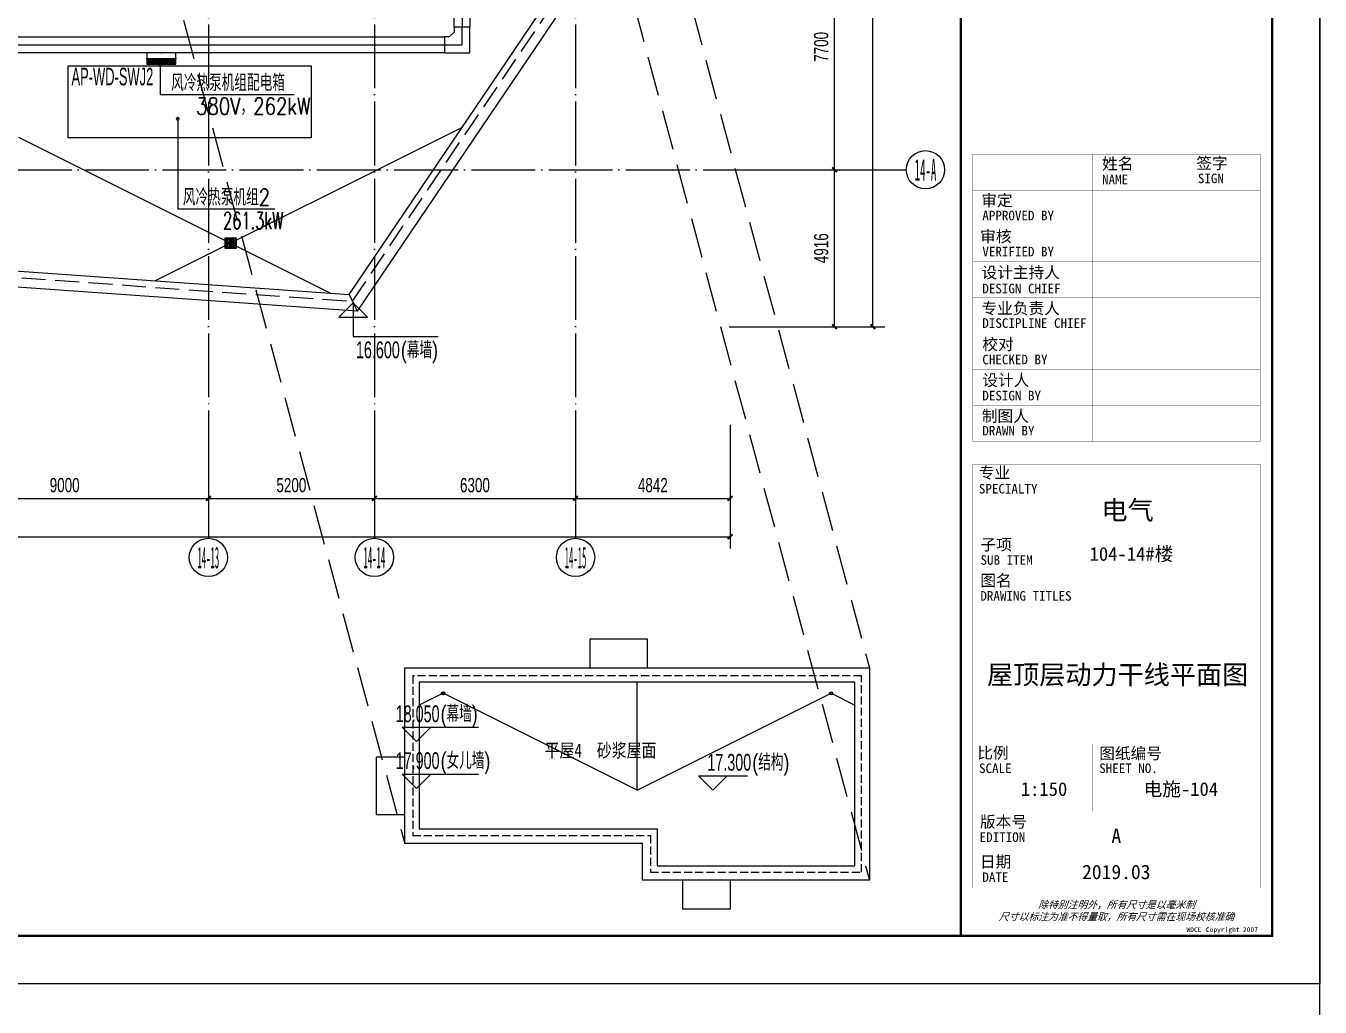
# Model space of a CAD drawing. Extents: x -233336 to 840473, y -28113 to 330904.
# Drawn here: x 98686 to 139220, y 241067 to 271808 of the extents above; entities that cross this region are included whole.
import ezdxf
from ezdxf.enums import TextEntityAlignment as Align
from ezdxf.xclip import XClip

# ---------------------------------------------------------------- set-up
doc = ezdxf.new("R2010")
doc.units = 0
doc.header["$LTSCALE"] = 1000
doc.header["$XCLIPFRAME"] = 2
for name, pattern in [('104-14# 核心筒$0$DOTE', [2.42, 2, -0.2, 0.02, -0.2]), ('X-104 14#平面$0$109 3#平面$0$DASH', [0.35, 0.25, -0.1]), ('X-104 14#平面$0$DASH', [0.35, 0.25, -0.1])]:
    doc.linetypes.add(name, pattern=pattern)
doc.layers.get('0').update_dxf_attribs({"linetype": 'CONTINUOUS'})
doc.layers.get('Defpoints').update_dxf_attribs({"linetype": 'CONTINUOUS'})
for name, color, linetype in [('104-14# 核心筒$0$01-标注_轴线坐标', 8, 'CONTINUOUS'), ('104-14# 核心筒$0$A_AXIS-轴线', 8, '104-14# 核心筒$0$DOTE'), ('104-14# 核心筒$0$AXIS_TEXT', 7, 'CONTINUOUS'), ('AXIS_TEXT', 7, 'CONTINUOUS'), ('CABLETRAY', 130, 'CONTINUOUS'), ('CABLETRAY_DOTE', 160, 'CONTINUOUS'), ('DIM-动力', 80, 'CONTINUOUS'), ('EQUIP-动力', 80, 'CONTINUOUS'), ('EQUIP-箱柜', 80, 'CONTINUOUS'), ('TEL_TEXT', 7, 'CONTINUOUS'), ('X-104 14#平面$0$01-标注_标高', 8, 'CONTINUOUS'), ('X-104 14#平面$0$02-TEXT_标注', 9, 'CONTINUOUS'), ('X-104 14#平面$0$A-O_分水线', 8, 'CONTINUOUS'), ('X-104 14#平面$0$A-O_屋面', 8, 'CONTINUOUS'), ('X-104 14#平面$0$A-SUR_保温', 8, 'CONTINUOUS'), ('X-104 14#平面$0$A-TECH_结构', 8, 'CONTINUOUS'), ('字', 7, 'CONTINUOUS')]:
    doc.layers.add(name, color=color, linetype=linetype)
doc.layers.add('X-104 14#平面$0$04-不打印_辅助线', color=8, linetype='CONTINUOUS', plot=False)
doc.styles.add('104-14# 核心筒$0$_TCH_AXIS', font='STXIHEI.TTF', dxfattribs={"width": 0.8})
doc.styles.add('104-14# 核心筒$0$_TCH_DIM_T3', font='ros.shx', dxfattribs={"width": 0.705882, "bigfont": 'jd.shx'})
doc.styles.add('_TCH_DIM', font='ROMANS2', dxfattribs={"width": 0.8, "bigfont": 'HZDF2'})
doc.styles.add('_TCH_LABEL', font='COMPLEX', dxfattribs={"bigfont": 'GBCBIG'})
doc.styles.add('_TEL_DIM', font='ROMANS2', dxfattribs={"width": 0.8, "height": 3.5, "bigfont": 'HZDF2'})
doc.styles.add('COMPLEX', font='COMPLEX')
doc.styles.add('JD', font='ros.shx', dxfattribs={"width": 0.8, "height": 600, "bigfont": 'hztxt.shx'})
doc.styles.add('X-104 14#平面$0$_TCH_DIM', font='ros.shx', dxfattribs={"width": 0.8, "bigfont": 'jd.shx'})
doc.styles.add('X-104 14#平面$0$Standard', font='STXIHEI.TTF', dxfattribs={"width": 0.8})
doc.styles.add('华文细黑', font='STXIHEI.TTF')
doc.styles.add('图签信息$0$hwxh', font='STXIHEI.TTF')
doc.styles.add('图签信息$0$华文细黑', font='STXIHEI.TTF', dxfattribs={"height": 10})
doc.dimstyles.new('104-14# 核心筒$0$_TCH_ARCH&&150', dxfattribs={"dimtxt": 446.25, "dimasz": 150, "dimexe": 375, "dimexo": 450, "dimgap": 189.375, "dimtad": 1, "dimdec": 0, "dimzin": 0, "dimdsep": 46, "dimtxsty": '104-14# 核心筒$0$_TCH_DIM_T3', "dimblk": '104-14# 核心筒$0$_ArchTick', "dimcen": 0.09, "dimclrt": 7, "dimazin": 2, "dimtfac": 1, "dimtdec": 0, "dimtix": 1, "dimtmove": 2, "dimatfit": 3, "dimfxl": 0, "dimtolj": 1, "dimtzin": 0, "dimarcsym": 0})

# ---------------------------------------------------------------- blocks, each defined once
blk = doc.blocks.new('*X5')
at = {"color": 0}
for p, q in [((-250, 33), (-183, 100)), ((-250, 68), (-218, 100)), ((-247, 0), (-147, 100)), ((-212, 0), (-112, 100)), ((-177, 0), (-77, 100)), ((-141, 0), (-41, 100)), ((-106, 0), (-6, 100)), ((-71, 0), (29, 100)), ((-35, 0), (65, 100)), ((0, 0), (100, 100)), ((35, 0), (135, 100)), ((71, 0), (171, 100)), ((106, 0), (206, 100)), ((141, 0), (241, 100)), ((177, 0), (250, 73)), ((212, 0), (250, 38)), ((247, 0), (250, 3))]:
    blk.add_line(p, q, dxfattribs=at)
blk = doc.blocks.new('$equip$00001414')
for p, q in [((0.75, 0.6), (-0.75, 0.6)), ((-0.75, 0.6), (-0.75, 0)), ((-0.75, 0.3), (0.75, 0.3)), ((-0.75, 0), (0.75, 0)), ((0.75, 0), (0.75, 0.6))]:
    blk.add_line(p, q)
at = {"const_width": 0.3}
blk.add_lwpolyline([(-0.75, 0.15), (0.75, 0.15)], dxfattribs=at)
for p in [(-0.75, 0.3), (0, 0.6), (0, 0), (0.75, 0.3)]:
    blk.add_point(p)
at = {"xscale": 0.00300000000061118, "yscale": 0.00300000000061118, "zscale": 0.00300000000061118}
blk.add_blockref('*X5', (0, 0), dxfattribs=at)
at = {"style": '_TCH_LABEL', "flags": 9}
blk.add_attdef('A', (0, 0), '', height=0.00002, dxfattribs=at)
blk = doc.blocks.new('图框-A1+1-4')
for points, const_width in [([(0, 0), (1051, 0), (1051, 594), (0, 594)], 0.05), ([(976, 584), (25, 584), (25, 10), (976, 10)], 0.5)]:
    blk.add_lwpolyline(points, close=True, dxfattribs=dict(const_width=const_width))
blk = doc.blocks.new('图签信息$0$WDCE Copyright200X')
at = {"const_width": 0.016}
blk.add_lwpolyline([(-10.6, 1.26, 1), (-11.4, 1.26, 1)], format="xyb", close=True, dxfattribs=at)
at = {"style": '图签信息$0$华文细黑'}
for s, p in [('WDCE ', (-11.46, 0.5)), ('     Copyright ', (-3.51, 0.5))]:
    blk.add_text(s, height=1, dxfattribs=at).set_placement(p, align=Align.BOTTOM_RIGHT)
blk.add_text('c', height=0.6, dxfattribs=at).set_placement((-11.04, 1.35), align=Align.MIDDLE_CENTER)
blk.add_attdef('200X', text='', height=1, dxfattribs=at).set_placement((-0.45, 0.5), align=Align.BOTTOM_RIGHT)
blk = doc.blocks.new('图签信息$0$logo2')
h = blk.add_hatch(color=7)
h.paths.add_polyline_path([(19.021, -7.36), (15.845, -7.36), (15.845, -3.972), (18.974, -3.972), (18.974, -4.243), (16.461, -4.243), (16.461, -5.448), (18.811, -5.448), (18.811, -5.686), (16.474, -5.686), (16.474, -7.116), (19.021, -7.116)])
edge = h.paths.add_edge_path()
edge.add_spline(control_points=[(15.259, -4.206), (15.259, -4.206), (15.127, -4.646), (15.127, -4.646), (15.127, -4.646), (14.62, -4.101), (13.734, -4.101), (13.035, -4.101), (12.071, -4.537), (12.076, -5.621), (12.08, -6.488), (12.766, -7.164), (13.734, -7.168), (14.656, -7.172), (15.227, -6.68), (15.227, -6.68), (15.227, -6.68), (15.164, -7.108), (15.164, -7.108), (13.632, -7.703), (11.417, -7.291), (11.411, -5.643), (11.404, -3.721), (14.157, -3.665), (15.259, -4.206)], knot_values=[0, 0, 0, 0, 1, 1, 1, 2, 2, 2, 3, 3, 3, 4, 4, 4, 5, 5, 5, 6, 6, 6, 7, 7, 7, 8, 8, 8, 8], degree=3, periodic=0)
edge = h.paths.add_edge_path(flags=16)
edge.add_spline(control_points=[(10.229, -5.566), (10.229, -5.16), (10.12, -4.83), (9.897, -4.576), (9.63, -4.273), (9.228, -4.122), (8.69, -4.122), (8.69, -4.122), (7.638, -4.122), (7.638, -4.122), (7.638, -4.122), (7.638, -7.098), (7.638, -7.098), (7.638, -7.098), (8.663, -7.098), (8.663, -7.098), (9.133, -7.098), (9.519, -6.934), (9.823, -6.604), (10.095, -6.309), (10.229, -5.964), (10.229, -5.566)], knot_values=[0, 0, 0, 0, 1, 1, 1, 2, 2, 2, 3, 3, 3, 4, 4, 4, 5, 5, 5, 6, 6, 6, 7, 7, 7, 7], degree=3, periodic=0)
edge = h.paths.add_edge_path()
edge.add_spline(control_points=[(10.919, -5.505), (10.919, -5.962), (10.725, -6.366), (10.336, -6.719), (9.92, -7.098), (9.414, -7.288), (8.817, -7.288), (8.817, -7.288), (7.028, -7.288), (7.028, -7.288), (7.028, -7.288), (7.028, -3.925), (7.028, -3.925), (7.028, -3.925), (9.095, -3.925), (9.095, -3.925), (9.593, -3.925), (10.015, -4.063), (10.363, -4.34), (10.733, -4.637), (10.919, -5.026), (10.919, -5.505)], knot_values=[0, 0, 0, 0, 1, 1, 1, 2, 2, 2, 3, 3, 3, 4, 4, 4, 5, 5, 5, 6, 6, 6, 7, 7, 7, 7], degree=3, periodic=0)
at = {"lineweight": 0}
blk.add_lwpolyline([(19.021, -7.36), (15.845, -7.36), (15.845, -3.972), (18.974, -3.972), (18.974, -4.243), (16.461, -4.243), (16.461, -5.448), (18.811, -5.448), (18.811, -5.686), (16.474, -5.686), (16.474, -7.116), (19.021, -7.116), (19.021, -7.36)], dxfattribs=at)
for points, knots in [([(15.259, -4.206), (15.259, -4.206), (15.127, -4.646), (15.127, -4.646), (15.127, -4.646), (14.62, -4.101), (13.734, -4.101), (13.035, -4.101), (12.071, -4.537), (12.076, -5.621), (12.08, -6.488), (12.766, -7.164), (13.734, -7.168), (14.656, -7.172), (15.227, -6.68), (15.227, -6.68), (15.227, -6.68), (15.164, -7.108), (15.164, -7.108), (13.632, -7.703), (11.417, -7.291), (11.411, -5.643), (11.404, -3.721), (14.157, -3.665), (15.259, -4.206)], [0, 0, 0, 0, 1, 1, 1, 2, 2, 2, 3, 3, 3, 4, 4, 4, 5, 5, 5, 6, 6, 6, 7, 7, 7, 8, 8, 8, 8]), ([(10.919, -5.505), (10.919, -5.962), (10.725, -6.366), (10.336, -6.719), (9.92, -7.098), (9.414, -7.288), (8.817, -7.288), (8.817, -7.288), (7.028, -7.288), (7.028, -7.288), (7.028, -7.288), (7.028, -3.925), (7.028, -3.925), (7.028, -3.925), (9.095, -3.925), (9.095, -3.925), (9.593, -3.925), (10.015, -4.063), (10.363, -4.34), (10.733, -4.637), (10.919, -5.026), (10.919, -5.505)], [0, 0, 0, 0, 1, 1, 1, 2, 2, 2, 3, 3, 3, 4, 4, 4, 5, 5, 5, 6, 6, 6, 7, 7, 7, 7]), ([(10.229, -5.566), (10.229, -5.16), (10.12, -4.83), (9.897, -4.576), (9.63, -4.273), (9.228, -4.122), (8.69, -4.122), (8.69, -4.122), (7.638, -4.122), (7.638, -4.122), (7.638, -4.122), (7.638, -7.098), (7.638, -7.098), (7.638, -7.098), (8.663, -7.098), (8.663, -7.098), (9.133, -7.098), (9.519, -6.934), (9.823, -6.604), (10.095, -6.309), (10.229, -5.964), (10.229, -5.566)], [0, 0, 0, 0, 1, 1, 1, 2, 2, 2, 3, 3, 3, 4, 4, 4, 5, 5, 5, 6, 6, 6, 7, 7, 7, 7])]:
    blk.add_open_spline(points, degree=3, knots=knots, dxfattribs=at)
blk = doc.blocks.new('图签信息$0$logo1')
h = blk.add_hatch(color=8)
edge = h.paths.add_edge_path()
edge.add_spline(control_points=[(3.863, -5.205), (3.635, -5.88), (3.386, -6.562), (3.386, -6.562), (3.386, -6.562), (2.503, -3.908), (2.503, -3.908), (2.503, -3.908), (1.802, -3.905), (1.687, -3.908), (2.021, -4.386), (2.952, -7.271), (2.952, -7.271), (2.952, -7.271), (3.437, -7.271), (3.437, -7.271), (3.437, -7.271), (4.032, -5.659), (4.032, -5.659), (4.032, -5.659), (3.863, -5.205), (3.863, -5.205)], knot_values=[0, 0, 0, 0, 1, 1, 1, 2, 2, 2, 3, 3, 3, 4, 4, 4, 5, 5, 5, 6, 6, 6, 7, 7, 7, 7], degree=3, periodic=0)
h = blk.add_hatch(color=7)
edge = h.paths.add_edge_path()
edge.add_spline(control_points=[(6.038, -3.908), (6.09, -4.101), (5.198, -6.562), (5.198, -6.562), (5.198, -6.562), (4.302, -3.908), (4.302, -3.908), (4.302, -3.908), (3.6, -3.905), (3.486, -3.908), (3.821, -4.386), (4.751, -7.271), (4.751, -7.271), (4.751, -7.271), (5.236, -7.271), (5.236, -7.271), (5.236, -7.271), (6.333, -4.3), (6.333, -4.3), (6.333, -4.3), (6.482, -3.908), (6.482, -3.908), (6.482, -3.908), (6.214, -3.914), (6.038, -3.908)], knot_values=[0, 0, 0, 0, 1, 1, 1, 2, 2, 2, 3, 3, 3, 4, 4, 4, 5, 5, 5, 6, 6, 6, 7, 7, 7, 8, 8, 8, 8], degree=3, periodic=0)
at = {"color": 8, "lineweight": 0}
blk.add_open_spline([(3.863, -5.205), (3.635, -5.88), (3.386, -6.562), (3.386, -6.562), (3.386, -6.562), (2.503, -3.908), (2.503, -3.908), (2.503, -3.908), (1.802, -3.905), (1.687, -3.908), (2.021, -4.386), (2.952, -7.271), (2.952, -7.271), (2.952, -7.271), (3.437, -7.271), (3.437, -7.271), (3.437, -7.271), (4.032, -5.659), (4.032, -5.659), (4.032, -5.659), (3.863, -5.205), (3.863, -5.205)], degree=3, knots=[0, 0, 0, 0, 1, 1, 1, 2, 2, 2, 3, 3, 3, 4, 4, 4, 5, 5, 5, 6, 6, 6, 7, 7, 7, 7], dxfattribs=at)
at = {"lineweight": 0}
blk.add_open_spline([(6.038, -3.908), (6.09, -4.101), (5.198, -6.562), (5.198, -6.562), (5.198, -6.562), (4.302, -3.908), (4.302, -3.908), (4.302, -3.908), (3.6, -3.905), (3.486, -3.908), (3.821, -4.386), (4.751, -7.271), (4.751, -7.271), (4.751, -7.271), (5.236, -7.271), (5.236, -7.271), (5.236, -7.271), (6.333, -4.3), (6.333, -4.3), (6.333, -4.3), (6.482, -3.908), (6.482, -3.908), (6.482, -3.908), (6.214, -3.914), (6.038, -3.908)], degree=3, knots=[0, 0, 0, 0, 1, 1, 1, 2, 2, 2, 3, 3, 3, 4, 4, 4, 5, 5, 5, 6, 6, 6, 7, 7, 7, 8, 8, 8, 8], dxfattribs=at)
blk.add_blockref('图签信息$0$logo2', (0, 0))
blk = doc.blocks.new('图签信息$0$时间-logo')
at = {"layer": 'Defpoints', "lineweight": 0}
blk.add_lwpolyline([(0, -23.457), (-21.166, -23.457), (-21.166, 0), (0, 0), (0, -23.457)], dxfattribs=at)
blk.add_blockref('图签信息$0$logo1', (-20.967, 0))
at = {"style": '图签信息$0$hwxh'}
for s, height, p in [('华通设计顾问工程有限公司 ', 1.15, (-19.726, -9.054)), ('WALTON DESIGN & CONSULTING ENGINEERING CO., LTD.', 0.5, (-19.497, -10.096)), ('地址:北京市西城区西直门南小街135号西派国际3号楼 100035', 0.5, (-19.485, -11.936)), ('Address: Building No.3 C-Park, No.135 Xizhimen South Street, ', 0.47, (-19.485, -12.827)), ('Xicheng District, Beijing 100035, China ', 0.47, (-16.691, -13.718)), ('电话 Tel：                        （8610）83957395 ', 0.5, (-19.564, -14.906)), ('传真 Fax：                      （8610）83957590 ', 0.5, (-19.485, -15.798)), ('主页 Web：                      www.WDCE.com ', 0.5, (-19.485, -16.689)), ('邮件 E-mail：                    office@WDCE.com ', 0.5, (-19.485, -17.58)), ('资质号 Licence No.：    建筑甲级 A111010265 ', 0.5, (-19.485, -18.472)), ('   规划甲级 101195', 0.5, (-12.602, -19.363))]:
    blk.add_text(s, height=height, dxfattribs=at).set_placement(p)
blk = doc.blocks.new('图签信息')
at = {"const_width": 0.5}
for points in [[(-65, 574), (-65, 500.5), (0, 500.5), (0, 574)], [(-65, 0), (0, 0), (0, 500.5), (-65, 500.5)]]:
    blk.add_lwpolyline(points, close=True, dxfattribs=at)
at = {"const_width": 0.05}
for points in [[(-65, 566.5), (0, 566.5)], [(-39.14, 566.5), (-39.14, 500.5)], [(-19.1, 566.5), (-19.1, 500.5)], [(-65, 560.5), (0, 560.5)], [(-65, 554.5), (0, 554.5)], [(-65, 548.5), (0, 548.5)], [(-65, 542.5), (0, 542.5)], [(-65, 536.5), (0, 536.5)], [(-65, 530.5), (0, 530.5)], [(-65, 524.5), (0, 524.5)], [(-65, 518.5), (0, 518.5)], [(-65, 512.5), (0, 512.5)], [(-65, 512.5), (0, 512.5)], [(-65, 506.5), (0, 506.5)], [(-65, 500.5), (0, 500.5)], [(-62.5, 450.87), (-2.5, 450.87)], [(-62.5, 440.87), (-2.5, 440.87)], [(-2.5, 407.85), (-2.5, 436.12), (-62.5, 436.12), (-62.5, 407.85)], [(-62.5, 407.85), (-2.5, 407.85)], [(-62.5, 404.92), (-62.5, 227.83)], [(-62.5, 404.92), (-2.5, 404.92)], [(-62.5, 227.83), (-2.5, 227.83), (-2.5, 404.92)], [(-57.5, 338.36), (-7.5, 338.36)], [(-57.5, 288.83), (-7.5, 288.83)], [(-57.5, 234.85), (-7.5, 234.85)], [(-62.5, 227.83), (-2.5, 227.83)], [(-62.5, 217.74), (-2.5, 217.74)], [(-62.5, 103.26), (-2.5, 103.26), (-2.5, 163.26), (-62.5, 163.26), (-62.5, 103.26)], [(-37.5, 163.26), (-37.5, 103.26)], [(-20, 163.26), (-20, 103.26)], [(-62.5, 155.76), (-2.5, 155.76)], [(-62.5, 148.26), (-2.5, 148.26)], [(-62.5, 140.76), (-2.5, 140.76)], [(-62.5, 133.26), (-2.5, 133.26)], [(-62.5, 125.76), (-2.5, 125.76)], [(-62.5, 118.26), (-2.5, 118.26)], [(-62.5, 110.76), (-2.5, 110.76)], [(-62.5, 98.5), (-2.5, 98.5), (-2.5, 10), (-62.5, 10), (-62.5, 98.5)], [(-62.5, 83.5), (-2.5, 83.5)], [(-62.5, 76), (-2.5, 76)], [(-62.5, 40), (-2.5, 40)], [(-37.5, 40), (-37.5, 26)], [(-62.5, 26), (-2.5, 26)], [(-62.5, 18), (-2.5, 18)]]:
    blk.add_lwpolyline(points, dxfattribs=at)
at = {"ltscale": 0.001, "xscale": 2.834689937531525, "yscale": 2.834689937531525, "zscale": 2.834689937531525}
blk.add_blockref('图签信息$0$时间-logo', (-2.5, 404.92), dxfattribs=at)
blk.add_blockref('图签信息$0$WDCE Copyright200X', (-2.5, 0)).add_auto_attribs({'200X': '2007'})
at = {"style": '图签信息$0$华文细黑'}
for s, height, p in [('会签栏', 2.4, (-32.5, 573)), ('COUNTERSIGN', 2, (-32.5, 569.6))]:
    blk.add_text(s, height=height, dxfattribs=at).set_placement(p, align=Align.TOP_CENTER)
for s, height, p in [('签字', 2.4, (-37.22, 564.63)), ('日期', 2.4, (-17.79, 564.58)), ('SIGN', 2, (-30.32, 563.88)), ('DATE', 2, (-10.96, 563.7)), ('总图', 2.4, (-63, 559.5)), ('建筑', 2.4, (-63, 553.5)), ('结构', 2.4, (-63, 547.5)), ('给排水', 2.4, (-63, 541.5)), ('暖通', 2.4, (-63, 535.5)), ('电气', 2.4, (-63, 529.5)), ('景观', 2.4, (-63, 523.5)), ('室内', 2.4, (-63, 517.5)), ('方案', 2.4, (-63, 511.5)), ('绿色', 2.4, (-63, 505.5)), ('项目名称', 2.4, (-60.5, 498)), ('PROJECT NAME', 2, (-60.5, 494.08)), ('设计号', 2.4, (-60.54, 457.48)), ('PROJECT NO.', 2, (-60.5, 453.97)), ('阶段', 2.4, (-60.5, 447.47)), ('STAGE', 2, (-60.5, 443.97)), ('委托方', 2, (-60.9, 434.86)), ('CLIENT', 2, (-60.9, 431.86)), ('设计方', 2, (-60.5, 403.83)), ('DESIGNER', 2, (-60.5, 400.83)), ('索引', 2.4, (-60.5, 224.14)), ('KEY PLAN', 2, (-60.5, 220.74)), ('姓名', 2.4, (-35.5, 162.47)), ('签字', 2.4, (-15.81, 162.57)), ('NAME', 2, (-35.5, 158.96)), ('SIGN', 2, (-15.5, 159.2)), ('审定', 2.4, (-60.73, 154.81)), ('APPROVED BY', 2, (-60.5, 151.44)), ('审核', 2.4, (-60.95, 147.29)), ('VERIFIED BY', 2, (-60.5, 143.91)), ('设计主持人', 2.4, (-60.68, 139.76)), ('DESIGN CHIEF', 2, (-60.5, 136.19)), ('专业负责人', 2.4, (-60.67, 132.26)), ('DISCIPLINE CHIEF', 2, (-60.5, 128.98)), ('校对', 2.4, (-60.5, 124.76)), ('CHECKED BY', 2, (-60.5, 121.37)), ('设计人', 2.4, (-60.5, 117.26)), ('DESIGN BY', 2, (-60.5, 113.83)), ('制图人', 2.4, (-60.61, 109.76)), ('DRAWN BY', 2, (-60.5, 106.5)), ('专业', 2.4, (-61.23, 97.93)), ('SPECIALTY', 2, (-61.23, 94.38)), ('子项', 2.4, (-60.88, 82.92)), ('SUB ITEM', 2, (-60.88, 79.5)), ('图名', 2.4, (-60.91, 75.41)), ('DRAWING TITLES', 2, (-60.91, 72)), ('比例', 2.4, (-61.56, 39.42)), ('图纸编号', 2.4, (-36.1, 39.32)), ('SCALE', 2, (-61.19, 36)), ('SHEET NO.', 2, (-36.1, 36)), ('版本号', 2.4, (-61, 25.03)), ('EDITION', 2, (-61.06, 21.61)), ('日期', 2.4, (-61, 16.68)), ('DATE', 2, (-60.5, 13.26))]:
    blk.add_text(s, height=height, dxfattribs=at).set_placement(p, align=Align.TOP_LEFT)
for s, p in [('SITE PLAN', (-40.06, 557.7)), ('ARCHITECTURE', (-40.06, 552.7)), ('STRUCTURE', (-40.06, 546.7)), ('WATER', (-40.06, 540.7)), ('VENTILATION', (-40.06, 534.7)), ('ELECTRIC', (-40.14, 528.89)), ('LANDSCAPE', (-40.14, 522.89)), ('INTERIORS', (-40.14, 516.89)), ('PLAN', (-40.14, 510.89)), ('GREEN', (-40.14, 504.89))]:
    blk.add_text(s, height=1.5, dxfattribs=at).set_placement(p, align=Align.TOP_RIGHT)
at = {"color": 4, "style": '图签信息$0$华文细黑', "width": 0.75}
for s, p in [('通州区台湖镇104、109地块', (-32.5, 480.78)), ('F3其他类多功能用地项目', (-32.5, 470.91))]:
    blk.add_text(s, height=4.5, dxfattribs=at).set_placement(p, align=Align.CENTER)
at = {"color": 4, "style": '图签信息$0$华文细黑'}
for s, p in [('A', (-32.53, 19.4)), ('2019.03', (-32.53, 11.84))]:
    blk.add_text(s, height=3, dxfattribs=at).set_placement(p, align=Align.CENTER)
at = {"style": '图签信息$0$华文细黑', "oblique": 20}
for s, p in [('除特别注明外，所有尺寸是以毫米制', (-32.5, 6.5)), ('尺寸以标注为准不得量取，所有尺寸需在现场校核准确', (-32.5, 4))]:
    blk.add_text(s, height=1.5, dxfattribs=at).set_placement(p, align=Align.MIDDLE_CENTER)
at = {"color": 4, "ltscale": 0.001, "char_height": 3, "width": 58.4895, "style": '图签信息$0$华文细黑'}
for s, insert, attachment_point in [('通17-03', (-40.06, 455.51), 4), ('施工图', (-40.06, 445.51), 4), ('北京光谷科技园\\P开发建设有限公司', (-32.9, 419.71), 5)]:
    blk.add_mtext(s, dxfattribs=dict(at, insert=insert, attachment_point=attachment_point))
blk = doc.blocks.new('图签-A1')
at = {"color": 2}
blk.add_blockref('图签信息', (0, 0), dxfattribs=at)
blk = doc.blocks.new('104-14# 核心筒$0$_ArchTick')
at = {"color": 0, "linetype": 'ByBlock', "const_width": 0.4}
blk.add_lwpolyline([(-0.5, -0.5), (0.5, 0.5)], dxfattribs=at)
blk = doc.blocks.new('*D433')
at = {"layer": '104-14# 核心筒$0$01-标注_轴线坐标', "color": 0, "lineweight": -2}
for p, q in [((95400, 259305), (95400, 256630)), ((104400, 259305), (104400, 256630)), ((95400, 257005), (104400, 257005))]:
    blk.add_line(p, q, dxfattribs=at)
at = {"layer": 'Defpoints', "color": 0}
for p in [(95400, 259755), (104400, 259755), (104400, 257005)]:
    blk.add_point(p, dxfattribs=at)
at = {"layer": '104-14# 核心筒$0$01-标注_轴线坐标', "color": 0, "lineweight": -2, "xscale": 150, "yscale": 150, "zscale": 150, "rotation": 180}
blk.add_blockref('104-14# 核心筒$0$_ArchTick', (95400, 257005), dxfattribs=at)
at = {"layer": '104-14# 核心筒$0$01-标注_轴线坐标', "color": 0, "lineweight": -2, "xscale": 150, "yscale": 150, "zscale": 150}
blk.add_blockref('104-14# 核心筒$0$_ArchTick', (104400, 257005), dxfattribs=at)
at = {"layer": '104-14# 核心筒$0$01-标注_轴线坐标', "color": 7, "insert": (99900, 257417), "char_height": 446.2, "attachment_point": 5, "style": '104-14# 核心筒$0$_TCH_DIM_T3'}
blk.add_mtext('\\A1;9000', dxfattribs=at)
blk = doc.blocks.new('*D434')
at = {"layer": '104-14# 核心筒$0$01-标注_轴线坐标', "color": 0, "lineweight": -2}
for p, q in [((104400, 259305), (104400, 256630)), ((109600, 259305), (109600, 256630)), ((104400, 257005), (109600, 257005))]:
    blk.add_line(p, q, dxfattribs=at)
at = {"layer": 'Defpoints', "color": 0}
for p in [(104400, 259755), (109600, 259755), (109600, 257005)]:
    blk.add_point(p, dxfattribs=at)
at = {"layer": '104-14# 核心筒$0$01-标注_轴线坐标', "color": 0, "lineweight": -2, "xscale": 150, "yscale": 150, "zscale": 150, "rotation": 180}
blk.add_blockref('104-14# 核心筒$0$_ArchTick', (104400, 257005), dxfattribs=at)
at = {"layer": '104-14# 核心筒$0$01-标注_轴线坐标', "color": 0, "lineweight": -2, "xscale": 150, "yscale": 150, "zscale": 150}
blk.add_blockref('104-14# 核心筒$0$_ArchTick', (109600, 257005), dxfattribs=at)
at = {"layer": '104-14# 核心筒$0$01-标注_轴线坐标', "color": 7, "insert": (107000, 257417), "char_height": 446.2, "attachment_point": 5, "style": '104-14# 核心筒$0$_TCH_DIM_T3'}
blk.add_mtext('\\A1;5200', dxfattribs=at)
blk = doc.blocks.new('*D435')
at = {"layer": '104-14# 核心筒$0$01-标注_轴线坐标', "color": 0, "lineweight": -2}
for p, q in [((109600, 259305), (109600, 256630)), ((115900, 259305), (115900, 256630)), ((109600, 257005), (115900, 257005))]:
    blk.add_line(p, q, dxfattribs=at)
at = {"layer": 'Defpoints', "color": 0}
for p in [(109600, 259755), (115900, 259755), (115900, 257005)]:
    blk.add_point(p, dxfattribs=at)
at = {"layer": '104-14# 核心筒$0$01-标注_轴线坐标', "color": 0, "lineweight": -2, "xscale": 150, "yscale": 150, "zscale": 150, "rotation": 180}
blk.add_blockref('104-14# 核心筒$0$_ArchTick', (109600, 257005), dxfattribs=at)
at = {"layer": '104-14# 核心筒$0$01-标注_轴线坐标', "color": 0, "lineweight": -2, "xscale": 150, "yscale": 150, "zscale": 150}
blk.add_blockref('104-14# 核心筒$0$_ArchTick', (115900, 257005), dxfattribs=at)
at = {"layer": '104-14# 核心筒$0$01-标注_轴线坐标', "color": 7, "insert": (112750, 257417), "char_height": 446.2, "attachment_point": 5, "style": '104-14# 核心筒$0$_TCH_DIM_T3'}
blk.add_mtext('\\A1;6300', dxfattribs=at)
blk = doc.blocks.new('*D436')
at = {"layer": '104-14# 核心筒$0$01-标注_轴线坐标', "color": 0, "lineweight": -2}
for p, q in [((115900, 259305), (115900, 256630)), ((120742, 259305), (120742, 256630)), ((115900, 257005), (120742, 257005))]:
    blk.add_line(p, q, dxfattribs=at)
at = {"layer": 'Defpoints', "color": 0}
for p in [(115900, 259755), (120742, 259755), (120742, 257005)]:
    blk.add_point(p, dxfattribs=at)
at = {"layer": '104-14# 核心筒$0$01-标注_轴线坐标', "color": 0, "lineweight": -2, "xscale": 150, "yscale": 150, "zscale": 150, "rotation": 180}
blk.add_blockref('104-14# 核心筒$0$_ArchTick', (115900, 257005), dxfattribs=at)
at = {"layer": '104-14# 核心筒$0$01-标注_轴线坐标', "color": 0, "lineweight": -2, "xscale": 150, "yscale": 150, "zscale": 150}
blk.add_blockref('104-14# 核心筒$0$_ArchTick', (120742, 257005), dxfattribs=at)
at = {"layer": '104-14# 核心筒$0$01-标注_轴线坐标', "color": 7, "insert": (118321, 257417), "char_height": 446.2, "attachment_point": 5, "style": '104-14# 核心筒$0$_TCH_DIM_T3'}
blk.add_mtext('\\A1;4842', dxfattribs=at)
blk = doc.blocks.new('_AXISO')
blk.add_circle((0, 0), 0.5)
at = {"layer": 'AXIS_TEXT', "style": 'COMPLEX', "width": 1.041667}
blk.add_attdef('A', text='', height=0.56, dxfattribs=at).set_placement((-0.25, -0.28), (0.25, -0.28), align=Align.FIT)
blk = doc.blocks.new('*D460')
at = {"layer": '104-14# 核心筒$0$01-标注_轴线坐标', "color": 0, "lineweight": -2}
for p, q in [((120710, 267300), (124385, 267300)), ((124010, 262384), (124010, 267300)), ((120710, 262384), (124385, 262384))]:
    blk.add_line(p, q, dxfattribs=at)
at = {"layer": 'Defpoints', "color": 0}
for p in [(120260, 267300), (124010, 267300), (120260, 262384)]:
    blk.add_point(p, dxfattribs=at)
at = {"layer": '104-14# 核心筒$0$01-标注_轴线坐标', "color": 0, "lineweight": -2, "xscale": 150, "yscale": 150, "zscale": 150}
for p, rotation in [((124010, 267300), 90), ((124010, 262384), 270)]:
    blk.add_blockref('104-14# 核心筒$0$_ArchTick', p, dxfattribs=dict(at, rotation=rotation))
at = {"layer": '104-14# 核心筒$0$01-标注_轴线坐标', "color": 7, "insert": (123597, 264842), "char_height": 446.2, "attachment_point": 5, "rotation": 90, "style": '104-14# 核心筒$0$_TCH_DIM_T3'}
blk.add_mtext('\\A1;4916', dxfattribs=at)
blk = doc.blocks.new('*D461')
at = {"layer": '104-14# 核心筒$0$01-标注_轴线坐标', "color": 0, "lineweight": -2}
for p, q in [((120710, 275000), (124385, 275000)), ((124010, 267300), (124010, 275000)), ((120710, 267300), (124385, 267300))]:
    blk.add_line(p, q, dxfattribs=at)
at = {"layer": 'Defpoints', "color": 0}
for p in [(120260, 275000), (124010, 275000), (120260, 267300)]:
    blk.add_point(p, dxfattribs=at)
at = {"layer": '104-14# 核心筒$0$01-标注_轴线坐标', "color": 0, "lineweight": -2, "xscale": 150, "yscale": 150, "zscale": 150}
for p, rotation in [((124010, 275000), 90), ((124010, 267300), 270)]:
    blk.add_blockref('104-14# 核心筒$0$_ArchTick', p, dxfattribs=dict(at, rotation=rotation))
at = {"layer": '104-14# 核心筒$0$01-标注_轴线坐标', "color": 7, "insert": (123597, 271150), "char_height": 446.2, "attachment_point": 5, "rotation": 90, "style": '104-14# 核心筒$0$_TCH_DIM_T3'}
blk.add_mtext('\\A1;7700', dxfattribs=at)
blk = doc.blocks.new('*D477')
at = {"layer": '104-14# 核心筒$0$01-标注_轴线坐标', "color": 0, "lineweight": -2}
for p, q in [((-6010, 259305), (-6010, 255430)), ((120742, 259305), (120742, 255430)), ((-6010, 255805), (120742, 255805))]:
    blk.add_line(p, q, dxfattribs=at)
at = {"layer": 'Defpoints', "color": 0}
for p in [(-6010, 259755), (120742, 259755), (120742, 255805)]:
    blk.add_point(p, dxfattribs=at)
at = {"layer": '104-14# 核心筒$0$01-标注_轴线坐标', "color": 0, "lineweight": -2, "xscale": 150, "yscale": 150, "zscale": 150, "rotation": 180}
blk.add_blockref('104-14# 核心筒$0$_ArchTick', (-6010, 255805), dxfattribs=at)
at = {"layer": '104-14# 核心筒$0$01-标注_轴线坐标', "color": 0, "lineweight": -2, "xscale": 150, "yscale": 150, "zscale": 150}
blk.add_blockref('104-14# 核心筒$0$_ArchTick', (120742, 255805), dxfattribs=at)
at = {"layer": '104-14# 核心筒$0$01-标注_轴线坐标', "color": 7, "insert": (57366, 256217), "char_height": 446.2, "attachment_point": 5, "style": '104-14# 核心筒$0$_TCH_DIM_T3'}
blk.add_mtext('\\A1;126752', dxfattribs=at)
blk = doc.blocks.new('*D480')
at = {"layer": '104-14# 核心筒$0$01-标注_轴线坐标', "color": 0, "lineweight": -2}
for p, q in [((120710, 312025), (125585, 312025)), ((125210, 262384), (125210, 312025)), ((120710, 262384), (125585, 262384))]:
    blk.add_line(p, q, dxfattribs=at)
at = {"layer": 'Defpoints', "color": 0}
for p in [(120260, 312025), (125210, 312025), (120260, 262384)]:
    blk.add_point(p, dxfattribs=at)
at = {"layer": '104-14# 核心筒$0$01-标注_轴线坐标', "color": 0, "lineweight": -2, "xscale": 150, "yscale": 150, "zscale": 150}
for p, rotation in [((125210, 312025), 90), ((125210, 262384), 270)]:
    blk.add_blockref('104-14# 核心筒$0$_ArchTick', p, dxfattribs=dict(at, rotation=rotation))
at = {"layer": '104-14# 核心筒$0$01-标注_轴线坐标', "color": 7, "insert": (124797, 287204), "char_height": 446.2, "attachment_point": 5, "rotation": 90, "style": '104-14# 核心筒$0$_TCH_DIM_T3'}
blk.add_mtext('\\A1;49641', dxfattribs=at)
blk = doc.blocks.new('X-104 14#平面$0$0000')
for points in [[(70949, -404), (61334, -5212)], [(57050, -704), (66846, -5602)]]:
    blk.add_lwpolyline(points)
blk = doc.blocks.new('X-104 14#平面$0$jtkjuyriuy')
h = blk.add_hatch()
h.set_pattern_fill('ANSI31', color=8, scale=30, angle=45)
h.set_pattern_definition([(90, (0, 0), (-47.625, 1e-14), [])])
h.paths.add_polyline_path([(-138, 138), (138, 138), (138, -138), (-138, -138)])
for points in [[(-168, 168), (168, 168), (168, -168), (-168, -168)], [(-138, 138), (138, 138), (138, -138), (-138, -138)]]:
    blk.add_lwpolyline(points, close=True)
at = {"layer": 'X-104 14#平面$0$04-不打印_辅助线'}
for p, q in [((-168, 0), (168, 0)), ((0, 168), (0, -168))]:
    blk.add_line(p, q, dxfattribs=at)
blk = doc.blocks.new('X-104 14#平面$0$ddddllll')
at = {"layer": 'X-104 14#平面$0$A-O_分水线'}
blk.add_blockref('X-104 14#平面$0$jtkjuyriuy', (80800, -4329), dxfattribs=at)
blk = doc.blocks.new('X-104 14#平面$0$000003333')
blk.add_circle((105100, 265000), 50)
blk = doc.blocks.new('104-14# 核心筒')
at = {"layer": '104-14# 核心筒$0$01-标注_轴线坐标'}
for p, q in [((120259.9, 267300), (126259.9, 267300)), ((104400, 259754.9), (104400, 255754.9)), ((109600, 259754.9), (109600, 255754.9)), ((115900, 259754.9), (115900, 255754.9))]:
    blk.add_line(p, q, dxfattribs=at)
at = {"layer": '104-14# 核心筒$0$A_AXIS-轴线'}
for p, q in [((104400, 317833.6), (104400, 259754.9)), ((109600, 317833.6), (109600, 259754.9)), ((115900, 317833.6), (115900, 259754.9)), ((59400, 267300), (120259.9, 267300))]:
    blk.add_line(p, q, dxfattribs=at)
at = {"layer": '104-14# 核心筒$0$01-标注_轴线坐标'}
ref = blk.add_blockref('_AXISO', (126859.9, 267300), dxfattribs=dict(at, xscale=1200, yscale=1200, zscale=1200))
ref.add_attrib('A', '14-A', dxfattribs={"layer": '104-14# 核心筒$0$AXIS_TEXT', "height": 678.82, "style": '104-14# 核心筒$0$_TCH_AXIS', "width": 0.428326}).set_placement((126520.5, 266960.6), (127199.3, 266960.6), align=Align.FIT)
ref = blk.add_blockref('_AXISO', (104400, 255154.9), dxfattribs=dict(at, xscale=1200, yscale=1200, zscale=1200))
ref.add_attrib('A', '14-13', dxfattribs={"layer": '104-14# 核心筒$0$AXIS_TEXT', "height": 678.82, "style": '104-14# 核心筒$0$_TCH_AXIS', "width": 0.366464}).set_placement((104060.6, 254815.5), (104739.4, 254815.5), align=Align.FIT)
ref = blk.add_blockref('_AXISO', (109600, 255154.9), dxfattribs=dict(at, xscale=1200, yscale=1200, zscale=1200))
ref.add_attrib('A', '14-14', dxfattribs={"layer": '104-14# 核心筒$0$AXIS_TEXT', "height": 678.82, "style": '104-14# 核心筒$0$_TCH_AXIS', "width": 0.366464}).set_placement((109260.6, 254815.5), (109939.4, 254815.5), align=Align.FIT)
ref = blk.add_blockref('_AXISO', (115900, 255154.9), dxfattribs=dict(at, xscale=1200, yscale=1200, zscale=1200))
ref.add_attrib('A', '14-15', dxfattribs={"layer": '104-14# 核心筒$0$AXIS_TEXT', "height": 678.82, "style": '104-14# 核心筒$0$_TCH_AXIS', "width": 0.366464}).set_placement((115560.6, 254815.5), (116239.4, 254815.5), align=Align.FIT)
for p1, p2, distance, text, picture, middle in [((120259.9, 262383.6), (120259.9, 312025), -4950, '49641', '*D480', (124797.4, 287204.3)), ((120259.9, 267300), (120259.9, 275000), -3750, '7700', '*D461', (123597.4, 271150)), ((120259.9, 262383.6), (120259.9, 267300), -3750, '4916', '*D460', (123597.4, 264841.8)), ((-6009.8, 259754.9), (120741.8, 259754.9), -3950, '126752', '*D477', (57366, 256217.4)), ((95400, 259754.9), (104400, 259754.9), -2750, '9000', '*D433', (99900, 257417.4)), ((104400, 259754.9), (109600, 259754.9), -2750, '5200', '*D434', (107000, 257417.4)), ((109600, 259754.9), (115900, 259754.9), -2750, '6300', '*D435', (112750, 257417.4)), ((115900, 259754.9), (120741.8, 259754.9), -2750, '4842', '*D436', (118320.9, 257417.4))]:
    dim = blk.add_aligned_dim(p1=p1, p2=p2, distance=distance, text=text, dimstyle='104-14# 核心筒$0$_TCH_ARCH&&150', dxfattribs=at)
    dim.commit()
    dim.dimension.update_dxf_attribs({"geometry": picture, "text_midpoint": middle})
blk = doc.blocks.new('X-104 14#平面')
for points in [[(139216.5, 241800), (-18433.5, 241800), (-18433.5, 330900), (139216.5, 330900)], [(-18433.5, 152700), (139216.5, 152700), (139216.5, 241800), (-18433.5, 241800)]]:
    blk.add_lwpolyline(points, close=True)
at = {"color": 8, "linetype": 'X-104 14#平面$0$109 3#平面$0$DASH'}
blk.add_lwpolyline([(124852.4, 245298.1), (124852.4, 251448.1), (110802.4, 251448.1), (110802.4, 246448.1), (118252.4, 246448.1), (118252.4, 245298.1)], close=True, dxfattribs=at)
at = {"layer": 'X-104 14#平面$0$01-标注_标高'}
for p, q in [((108936, 263127.5), (108486, 262677.5)), ((108936, 263127.5), (109386, 262677.5)), ((108936, 263127.5), (108936, 262077.5)), ((108486, 262677.5), (109386, 262677.5)), ((108936, 262077.5), (111595.5, 262077.5)), ((110916.1, 249387.1), (110466.1, 249837.1)), ((110466.1, 249837.1), (112857, 249837.1)), ((110916.1, 249387.1), (111366.1, 249837.1)), ((110916.1, 247919.1), (110466.1, 248369.1)), ((110466.1, 248369.1), (112857, 248369.1)), ((110916.1, 247919.1), (111366.1, 248369.1)), ((120203.3, 247866.8), (119753.3, 248316.8)), ((119753.3, 248316.8), (121285.2, 248316.8)), ((120203.3, 247866.8), (120653.3, 248316.8))]:
    blk.add_line(p, q, dxfattribs=at)
at = {"layer": 'X-104 14#平面$0$02-TEXT_标注', "linetype": 'X-104 14#平面$0$DASH', "ltscale": 5}
for points in [[(116350, 284250), (125102.4, 251698.1)], [(101800, 278750), (110552.4, 246198.1)], [(116350, 277600), (125102.4, 245048.1)]]:
    blk.add_lwpolyline(points, dxfattribs=at)
at = {"layer": 'X-104 14#平面$0$A-O_分水线'}
blk.add_line((117827.4, 247860.6), (117827.4, 251248.1), dxfattribs=at)
for points in [[(117827.4, 247860.6), (111752.4, 250898.1), (111002.4, 250523.1)], [(117827.4, 247860.6), (123902.4, 250898.1), (124652.4, 250523.1)]]:
    blk.add_lwpolyline(points, dxfattribs=at)
for centre in [(111752.4, 250898.1), (123902.4, 250898.1)]:
    blk.add_circle(centre, 50, dxfattribs=at)
at = {"layer": 'X-104 14#平面$0$A-O_屋面'}
for points in [[(82349.8, 264577.4), (83499.8, 267565.9), (52926.6, 266284.7), (53491, 268939.8), (17309.3, 268308.2), (22065.4, 284894.6), (62738.3, 285920), (62307.5, 284891.2), (92265.6, 286255.1), (99426.9, 312025), (120741.8, 306094.6), (117562.9, 278400.5), (119297.3, 278014.5), (109062.3, 262867.9), (82417.6, 264753.6)], [(108809.6, 263387.1), (109062.3, 262867.9)]]:
    blk.add_lwpolyline(points, dxfattribs=at)
for points in [[(83126.9, 265204.7), (108809.6, 263387.1), (118471.8, 277685.9), (117014.8, 278010.2), (120196.4, 305727.4), (99774.7, 311409.3), (92650.5, 285772.1), (61541.2, 284355.8), (61978.8, 285400.7), (22444.8, 284404), (17976.2, 268819.9), (54110.7, 269450.7), (53549.7, 266811.2), (84240.1, 268097.3)], [(124652.4, 245498.1), (124652.4, 251248.1), (111002.4, 251248.1), (111002.4, 246648.1), (118452.4, 246648.1), (118452.4, 245498.1)]]:
    blk.add_lwpolyline(points, close=True, dxfattribs=at)
at = {"layer": 'X-104 14#平面$0$A-SUR_保温'}
for points in [[(118152.4, 251698.1), (118152.4, 252598.1), (116352.4, 252598.1), (116352.4, 251698.1)], [(110552.4, 248898.1), (109652.4, 248898.1), (109652.4, 247098.1), (110552.4, 247098.1)], [(119252.4, 245048.1), (119252.4, 244148.1), (120752.4, 244148.1), (120752.4, 245048.1)]]:
    blk.add_lwpolyline(points, dxfattribs=at)
blk.add_lwpolyline([(110552.4, 246198.1), (110552.4, 251698.1), (125102.4, 251698.1), (125102.4, 245048.1), (118002.4, 245048.1), (118002.4, 246198.1)], close=True, dxfattribs=at)
at = {"layer": 'X-104 14#平面$0$A-TECH_结构', "linetype": 'X-104 14#平面$0$DASH', "ltscale": 3}
blk.add_lwpolyline([(82843.2, 265024.2), (82843.2, 265024.2), (108910.7, 263179.4), (118802, 277817.3), (117234.1, 278166.3), (120414.6, 305874.3), (99635.5, 311655.6), (92496.6, 285965.3), (61847.8, 284570), (62282.6, 285608.4), (22293, 284600.3), (17709.4, 268615.2), (53862.8, 269246.3), (53300.5, 266600.6), (83944, 267884.8), (82843.2, 265024.2), (82843.2, 265024.2)], dxfattribs=at)
at = {"xscale": 150, "yscale": 150, "zscale": 150}
for name, p in [('图框-A1+1-4', (-18433.5, 241800)), ('图签-A1', (137716.5, 243300)), ('图框-A1+1-4', (-18433.5, 152700))]:
    blk.add_blockref(name, p, dxfattribs=at)
ref = blk.add_blockref('104-14# 核心筒', (0, 0))
XClip(ref).set_block_clipping_path([(-38664.3623821461, -25500), (139216.5485069363, 330900)])
for name, p in [('X-104 14#平面$0$ddddllll', (24300, 269328.8)), ('X-104 14#平面$0$000003333', (0, 0))]:
    blk.add_blockref(name, p)
at = {"layer": 'X-104 14#平面$0$A-O_分水线'}
blk.add_blockref('X-104 14#平面$0$0000', (41400, 269028.8), dxfattribs=at)
at = {"layer": 'X-104 14#平面$0$01-标注_标高', "color": 7, "style": 'X-104 14#平面$0$_TCH_DIM'}
for s, height, width, p in [('16.600', 525, 0.64, (109022.5, 261395)), ('(幕墙)', 520.93, 0.8, (110429.5, 261395)), ('18.050', 525, 0.64, (110267.1, 249994.6)), ('(幕墙)', 520.93, 0.8, (111674.1, 249994.6)), ('17.900', 525, 0.64, (110267.1, 248526.6)), ('(女儿墙)', 520.93, 0.8, (111674.1, 248526.6)), ('17.300', 525, 0.64, (120028.2, 248474.3)), ('(结构)', 520.93, 0.8, (121435.2, 248474.3))]:
    blk.add_text(s, height=height, dxfattribs=dict(at, width=width)).set_placement(p)
at = {"layer": 'X-104 14#平面$0$02-TEXT_标注', "style": 'X-104 14#平面$0$Standard', "width": 0.8}
blk.add_text('平屋4  砂浆屋面', height=428.14, dxfattribs=at).set_placement((114933.1, 248896.2))

msp = doc.modelspace()

# ---------------------------------------------------------------- linework, layer by layer
at = {"layer": 'CABLETRAY'}
for p, q in [((112094.7, 271764.4), (112094.7, 278800)), ((112594.7, 278800), (112594.7, 271764.4)), ((112094.7, 271614.4), (111944.7, 271464.4)), ((112594.7, 271764.4), (112094.7, 271764.4)), ((112594.7, 271764.4), (112094.7, 271764.4)), ((112094.7, 271764.4), (112094.7, 271614.4)), ((112594.7, 270964.4), (112594.7, 271764.4)), ((92906.9, 271464.4), (111794.7, 271464.4)), ((111794.7, 271464.4), (111794.7, 270964.4)), ((111944.7, 271464.4), (111794.7, 271464.4)), ((111794.7, 271464.4), (111794.7, 270964.4)), ((111794.7, 270964.4), (92906.9, 270964.4)), ((111794.7, 270964.4), (112594.7, 270964.4))]:
    msp.add_line(p, q, dxfattribs=at)
at = {"layer": 'CABLETRAY_DOTE'}
for p, q in [((112344.7, 278800), (112344.7, 271764.4)), ((112344.7, 271214.4), (112344.7, 271764.4)), ((92906.9, 271214.4), (111794.7, 271214.4)), ((111794.7, 271214.4), (112344.7, 271214.4))]:
    msp.add_line(p, q, dxfattribs=at)
at = {"layer": 'DIM-动力', "color": 80}
for p, q in [((102886.9, 270604.4), (102886.9, 269661.9)), ((102886.9, 269661.9), (107092.9, 269661.9)), ((103441.4, 268899), (103441.4, 266074.2)), ((103441.4, 266074.2), (106477.6, 266074.2))]:
    msp.add_line(p, q, dxfattribs=at)
at = {"layer": 'DIM-动力', "color": 80, "const_width": 60}
for points in [[(102886.9, 270634.4, 1), (102886.9, 270574.4, 1)], [(103441.4, 268929, 1), (103441.4, 268869, 1)]]:
    msp.add_lwpolyline(points, format="xyb", close=True, dxfattribs=at)
at = {"layer": 'EQUIP-动力'}
msp.add_lwpolyline([(100010, 270560), (107620, 270560), (107620, 268300), (100010, 268300)], close=True, dxfattribs=at)

# ---------------------------------------------------------------- block references
msp.add_blockref('X-104 14#平面', (0, 0))
at = {"layer": 'EQUIP-箱柜', "color": 80, "xscale": 600, "yscale": 600, "zscale": 600}
msp.add_blockref('$equip$00001414', (102927.5, 270604.4), dxfattribs=at)

# ---------------------------------------------------------------- texts
at = {"layer": 'DIM-动力', "color": 7}
for s, height, style, width, p in [('风冷热泵机组配电箱', 520.87, '_TCH_DIM', 0.8, (103234.8, 269766.9)), ('380V，262kW', 520.87, '_TCH_DIM', 0.8, (104015.2, 269031.9)), ('风冷热泵机组2', 520.87, '_TEL_DIM', 0.8, (103602.2, 266179.2)), ('261.3kW ', 525, '_TEL_DIM', 0.64, (104860.3, 265444.2))]:
    msp.add_text(s, height=height, dxfattribs=dict(at, style=style, width=width)).set_placement(p)
at = {"layer": 'TEL_TEXT', "color": 7, "style": 'JD', "width": 0.55}
msp.add_text('AP-WD-SWJ2', height=550, dxfattribs=at).set_placement((101395.3, 270220.5), align=Align.MIDDLE_CENTER)
at = {"layer": '字', "style": '华文细黑'}
for s, p in [('104-14#楼', (132000.1, 255051.2)), ('1:150', (129845.3, 247684.6)), ('电施-104', (133693.3, 247684.6))]:
    msp.add_text(s, height=428.14, dxfattribs=at).set_placement(p)
at = {"layer": '字', "char_height": 600, "width": 117231.235, "attachment_point": 5, "style": '华文细黑'}
for s, insert in [('电气', (133189, 256603.5)), ('屋顶层动力干线平面图', (132877.9, 251445.6))]:
    msp.add_mtext(s, dxfattribs=dict(at, insert=insert))

doc.saveas('drawing.dxf')
